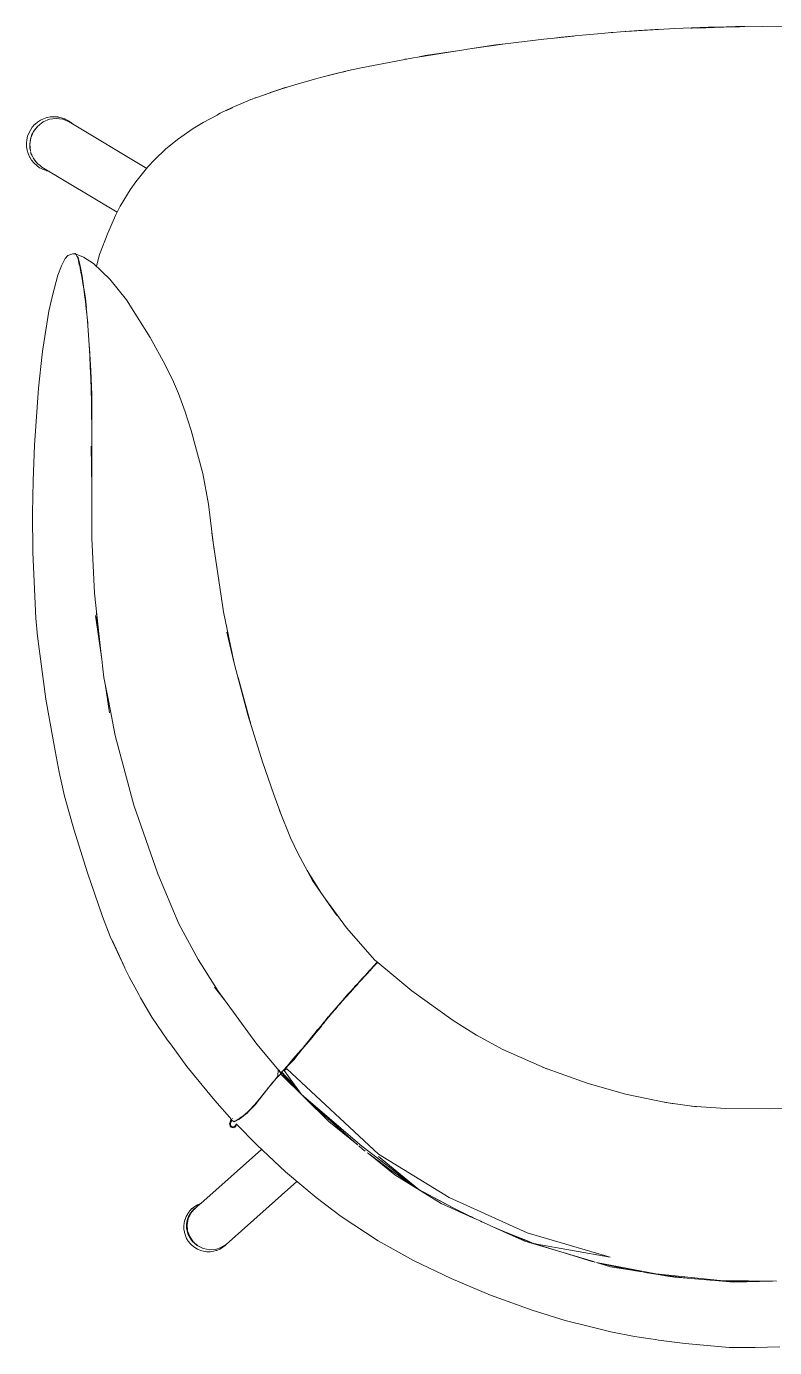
# Model space of a CAD drawing. Header units: millimetres. Extents: x 7998 to 72132, y -12523 to 5591.
# Drawn here: x 65206.6 to 65242.1, y -9745.4 to -9682.6 of the extents above; entities that cross this region are included whole.
import ezdxf

# ---------------------------------------------------------------- set-up
doc = ezdxf.new("R2010")
doc.units = ezdxf.units.MM
doc.layers.add('Xray_Furniture Temporary', color=23, linetype='Continuous', lineweight=15)

msp = doc.modelspace()

# ---------------------------------------------------------------- linework, layer by layer
at = {"layer": 'Xray_Furniture Temporary', "lineweight": 0}
for p, q in [((65233.01, -9683.004), (65233.922, -9682.918)), ((65234.249, -9682.893), (65233.922, -9682.918)), ((65234.383, -9682.88), (65234.249, -9682.893)), ((65234.463, -9682.876), (65234.383, -9682.88)), ((65234.836, -9682.847), (65234.463, -9682.876)), ((65234.836, -9682.847), (65237.411, -9682.68)), ((65234.836, -9682.847), (65235.68, -9682.781)), ((65235.68, -9682.781), (65236.74, -9682.724)), ((65238.989, -9682.63), (65237.411, -9682.68)), ((65238.228, -9682.672), (65238.176, -9682.672)), ((65238.989, -9682.63), (65238.228, -9682.672)), ((65238.486, -9682.669), (65239.673, -9682.622)), ((65239.111, -9682.624), (65239.002, -9682.63)), ((65239.111, -9682.624), (65239.64, -9682.623)), ((65239.4, -9682.617), (65239.192, -9682.624)), ((65239.4, -9682.617), (65241.567, -9682.589)), ((65240.286, -9682.597), (65239.4, -9682.617)), ((65239.673, -9682.622), (65239.741, -9682.623)), ((65240.736, -9682.599), (65240.286, -9682.597)), ((65241.567, -9682.589), (65242.529, -9682.609)), ((65227.56, -9683.675), (65229.357, -9683.422)), ((65227.56, -9683.675), (65228.91, -9683.471)), ((65229.357, -9683.422), (65228.91, -9683.471)), ((65231.183, -9683.196), (65229.357, -9683.422)), ((65231.687, -9683.143), (65231.183, -9683.196)), ((65232.599, -9683.046), (65231.687, -9683.143)), ((65232.033, -9683.099), (65231.687, -9683.143)), ((65232.048, -9683.093), (65232.033, -9683.099)), ((65232.048, -9683.093), (65232.673, -9683.04)), ((65233.01, -9683.004), (65232.673, -9683.04)), ((65222.44, -9684.565), (65225.003, -9684.074)), ((65224.597, -9684.152), (65224.633, -9684.145)), ((65224.646, -9684.143), (65224.633, -9684.145)), ((65225.003, -9684.074), (65225.213, -9684.042)), ((65225.213, -9684.042), (65227.096, -9683.745)), ((65225.213, -9684.042), (65225.561, -9683.976)), ((65225.561, -9683.976), (65227.096, -9683.745)), ((65227.398, -9683.695), (65227.096, -9683.745)), ((65227.529, -9683.679), (65227.398, -9683.695)), ((65227.529, -9683.679), (65227.56, -9683.675)), ((65220.593, -9685.014), (65221.917, -9684.686)), ((65221.015, -9684.91), (65221.454, -9684.786)), ((65221.454, -9684.786), (65221.767, -9684.723)), ((65222.44, -9684.565), (65221.917, -9684.686)), ((65218.219, -9685.733), (65219.046, -9685.452)), ((65219.046, -9685.452), (65218.859, -9685.505)), ((65219.522, -9685.312), (65219.046, -9685.452)), ((65220.362, -9685.071), (65219.522, -9685.312)), ((65220.362, -9685.071), (65220.593, -9685.014)), ((65220.955, -9684.925), (65220.958, -9684.924)), ((65220.958, -9684.924), (65221.015, -9684.91)), ((65217.026, -9686.179), (65217.277, -9686.068)), ((65217.335, -9686.047), (65217.277, -9686.068)), ((65217.483, -9685.984), (65217.335, -9686.047)), ((65217.507, -9685.976), (65217.483, -9685.984)), ((65218.859, -9685.505), (65217.507, -9685.976)), ((65217.507, -9685.976), (65218.195, -9685.742)), ((65218.219, -9685.733), (65218.195, -9685.742)), ((65215.82, -9686.715), (65215.699, -9686.786)), ((65216.398, -9686.448), (65215.82, -9686.715)), ((65216.122, -9686.581), (65216.107, -9686.589)), ((65216.122, -9686.581), (65216.402, -9686.459)), ((65217.026, -9686.179), (65216.398, -9686.448)), ((65207.01, -9687.254), (65206.9, -9687.375)), ((65207.16, -9687.324), (65206.964, -9687.574)), ((65207.017, -9687.246), (65207.01, -9687.254)), ((65207.017, -9687.246), (65207.144, -9687.138)), ((65207.144, -9687.138), (65207.283, -9687.046)), ((65207.229, -9687.272), (65207.16, -9687.324)), ((65207.229, -9687.272), (65207.273, -9687.234)), ((65207.273, -9687.234), (65207.26, -9687.248)), ((65207.273, -9687.234), (65207.315, -9687.206)), ((65207.273, -9687.234), (65207.289, -9687.226)), ((65207.275, -9687.237), (65207.273, -9687.234)), ((65207.283, -9687.046), (65207.432, -9686.974)), ((65207.42, -9687.126), (65207.315, -9687.206)), ((65207.719, -9687.001), (65207.42, -9687.126)), ((65207.432, -9686.974), (65207.589, -9686.921)), ((65207.61, -9686.917), (65207.589, -9686.921)), ((65207.61, -9686.917), (65207.75, -9686.89)), ((65208.038, -9686.957), (65207.719, -9687.001)), ((65207.774, -9686.886), (65207.75, -9686.89)), ((65207.939, -9686.876), (65207.774, -9686.886)), ((65208.105, -9686.889), (65207.939, -9686.876)), ((65208.354, -9686.997), (65208.038, -9686.957)), ((65208.128, -9686.892), (65208.105, -9686.889)), ((65208.128, -9686.892), (65208.29, -9686.927)), ((65208.447, -9686.983), (65208.29, -9686.927)), ((65208.647, -9687.119), (65208.354, -9686.997)), ((65208.447, -9686.983), (65208.466, -9686.991)), ((65208.466, -9686.991), (65208.613, -9687.067)), ((65208.613, -9687.067), (65208.749, -9687.163)), ((65208.647, -9687.119), (65212.332, -9689.333)), ((65208.749, -9687.163), (65208.76, -9687.173)), ((65208.805, -9687.214), (65208.76, -9687.173)), ((65214.533, -9687.439), (65215.017, -9687.154)), ((65215.671, -9686.8), (65215.017, -9687.154)), ((65215.671, -9686.8), (65215.676, -9686.797)), ((65215.687, -9686.793), (65215.676, -9686.797)), ((65215.687, -9686.793), (65215.699, -9686.786)), ((65206.639, -9687.969), (65206.623, -9688.131)), ((65206.675, -9687.809), (65206.639, -9687.969)), ((65206.675, -9687.809), (65206.732, -9687.655)), ((65206.732, -9687.655), (65206.807, -9687.51)), ((65206.827, -9687.88), (65206.776, -9688.191)), ((65206.827, -9687.88), (65206.792, -9688.033)), ((65206.807, -9687.51), (65206.9, -9687.375)), ((65206.955, -9687.587), (65206.827, -9687.88)), ((65206.827, -9687.88), (65206.882, -9687.728)), ((65206.882, -9687.728), (65206.868, -9687.787)), ((65206.882, -9687.728), (65206.955, -9687.587)), ((65206.882, -9687.728), (65206.916, -9687.678)), ((65206.892, -9687.732), (65206.882, -9687.728)), ((65206.958, -9687.581), (65206.955, -9687.587)), ((65206.964, -9687.574), (65207.046, -9687.456)), ((65207.046, -9687.456), (65207.023, -9687.499)), ((65207.131, -9687.362), (65207.046, -9687.456)), ((65207.046, -9687.456), (65207.081, -9687.425)), ((65207.046, -9687.456), (65207.053, -9687.461)), ((65213.792, -9687.963), (65213.231, -9688.426)), ((65213.792, -9687.963), (65214.533, -9687.439)), ((65206.621, -9688.144), (65206.623, -9688.131)), ((65206.627, -9688.31), (65206.621, -9688.144)), ((65206.654, -9688.474), (65206.627, -9688.31)), ((65206.701, -9688.633), (65206.654, -9688.474)), ((65206.776, -9688.191), (65206.792, -9688.033)), ((65206.776, -9688.201), (65206.776, -9688.191)), ((65206.776, -9688.201), (65206.777, -9688.205)), ((65206.782, -9688.349), (65206.777, -9688.205)), ((65206.777, -9688.205), (65206.807, -9688.505)), ((65206.782, -9688.349), (65206.786, -9688.296)), ((65206.791, -9688.348), (65206.782, -9688.349)), ((65206.807, -9688.505), (65206.782, -9688.349)), ((65206.782, -9688.349), (65206.797, -9688.402)), ((65206.792, -9688.033), (65206.812, -9687.977)), ((65206.792, -9688.033), (65206.793, -9688.095)), ((65206.792, -9688.033), (65206.803, -9688.035)), ((65206.807, -9688.505), (65206.809, -9688.52)), ((65206.821, -9688.552), (65206.852, -9688.655)), ((65206.821, -9688.552), (65206.913, -9688.792)), ((65213.231, -9688.426), (65212.724, -9688.911)), ((65206.768, -9688.784), (65206.701, -9688.633)), ((65206.779, -9688.804), (65206.768, -9688.784)), ((65206.779, -9688.804), (65206.866, -9688.945)), ((65206.852, -9688.655), (65206.845, -9688.614)), ((65206.852, -9688.655), (65206.86, -9688.652)), ((65206.913, -9688.792), (65206.852, -9688.655)), ((65206.852, -9688.655), (65206.876, -9688.695)), ((65206.972, -9689.073), (65206.866, -9688.945)), ((65206.923, -9688.818), (65207.111, -9689.073)), ((65206.998, -9688.931), (65206.956, -9688.863)), ((65206.988, -9689.089), (65206.972, -9689.073)), ((65206.998, -9688.931), (65206.985, -9688.902)), ((65207.11, -9689.203), (65206.988, -9689.089)), ((65207.001, -9688.928), (65206.998, -9688.931)), ((65207.071, -9689.019), (65206.998, -9688.931)), ((65206.998, -9688.931), (65207.024, -9688.955)), ((65207.245, -9689.299), (65207.11, -9689.203)), ((65207.111, -9689.073), (65207.177, -9689.125)), ((65207.177, -9689.125), (65207.211, -9689.156)), ((65207.211, -9689.156), (65207.198, -9689.142)), ((65207.211, -9689.156), (65207.213, -9689.153)), ((65207.275, -9689.202), (65207.211, -9689.156)), ((65207.211, -9689.156), (65207.231, -9689.167)), ((65207.275, -9689.202), (65207.359, -9689.268)), ((65212.724, -9688.911), (65212.391, -9689.259)), ((65207.263, -9689.309), (65207.245, -9689.299)), ((65207.411, -9689.385), (65207.263, -9689.309)), ((65207.359, -9689.268), (65210.928, -9691.412)), ((65207.567, -9689.441), (65207.411, -9689.385)), ((65207.582, -9689.445), (65207.567, -9689.441)), ((65207.582, -9689.445), (65207.694, -9689.469)), ((65211.824, -9689.967), (65212.391, -9689.259)), ((65211.075, -9691.134), (65211.544, -9690.358)), ((65211.544, -9690.358), (65211.824, -9689.967)), ((65210.483, -9692.412), (65210.845, -9691.569)), ((65211.075, -9691.134), (65210.845, -9691.569)), ((65210.483, -9692.412), (65210.09, -9693.432)), ((65208.28, -9693.956), (65208.461, -9693.616)), ((65208.589, -9693.467), (65208.461, -9693.616)), ((65208.82, -9693.394), (65208.589, -9693.467)), ((65208.82, -9693.394), (65208.905, -9693.399)), ((65208.909, -9693.387), (65208.905, -9693.399)), ((65208.931, -9693.384), (65208.909, -9693.387)), ((65208.909, -9693.387), (65208.921, -9693.4)), ((65208.931, -9693.384), (65208.926, -9693.394)), ((65208.931, -9693.384), (65208.971, -9693.403)), ((65208.971, -9693.403), (65209.075, -9693.624)), ((65208.971, -9693.403), (65209.07, -9693.447)), ((65209.015, -9693.496), (65209.081, -9693.563)), ((65209.331, -9693.544), (65209.07, -9693.447)), ((65209.081, -9693.563), (65209.132, -9693.757)), ((65209.331, -9693.544), (65209.799, -9693.858)), ((65209.941, -9693.973), (65210.09, -9693.432)), ((65208.28, -9693.956), (65208.113, -9694.413)), ((65209.075, -9693.624), (65209.132, -9693.892)), ((65209.103, -9693.721), (65209.095, -9693.716)), ((65209.101, -9693.746), (65209.13, -9693.762)), ((65209.13, -9693.762), (65209.132, -9693.757)), ((65209.182, -9694.04), (65209.13, -9693.762)), ((65209.153, -9693.974), (65209.132, -9693.892)), ((65209.171, -9694.075), (65209.153, -9693.974)), ((65209.222, -9694.347), (65209.171, -9694.075)), ((65209.179, -9694.09), (65209.171, -9694.075)), ((65209.208, -9694.229), (65209.179, -9694.09)), ((65209.182, -9694.04), (65209.274, -9694.447)), ((65209.241, -9694.394), (65209.208, -9694.229)), ((65209.799, -9693.858), (65210.577, -9694.603)), ((65209.94, -9693.977), (65209.909, -9693.963)), ((65209.941, -9693.973), (65209.909, -9693.963)), ((65208.113, -9694.413), (65207.866, -9695.378)), ((65209.222, -9694.347), (65209.232, -9694.395)), ((65209.232, -9694.395), (65209.267, -9694.587)), ((65209.276, -9694.586), (65209.241, -9694.394)), ((65209.267, -9694.587), (65209.305, -9694.808)), ((65209.274, -9694.447), (65209.336, -9694.925)), ((65209.314, -9694.806), (65209.276, -9694.586)), ((65209.305, -9694.808), (65209.344, -9695.058)), ((65209.336, -9694.925), (65209.314, -9694.806)), ((65210.577, -9694.603), (65211.37, -9695.584)), ((65207.69, -9696.12), (65207.866, -9695.378)), ((65209.353, -9695.056), (65209.336, -9694.925)), ((65209.344, -9695.058), (65209.383, -9695.339)), ((65209.36, -9695.108), (65209.353, -9695.056)), ((65209.432, -9695.651), (65209.36, -9695.108)), ((65209.433, -9695.52), (65209.36, -9695.108)), ((65209.383, -9695.339), (65209.423, -9695.653)), ((65207.404, -9697.919), (65207.69, -9696.12)), ((65209.423, -9695.653), (65209.462, -9696.001)), ((65209.432, -9695.651), (65209.524, -9696.541)), ((65209.433, -9695.52), (65209.466, -9695.98)), ((65209.466, -9695.98), (65209.462, -9696.001)), ((65209.462, -9696.001), (65209.499, -9696.382)), ((65209.472, -9696.107), (65209.477, -9696.084)), ((65211.88, -9696.384), (65211.37, -9695.584)), ((65209.482, -9696.138), (65209.477, -9696.161)), ((65209.499, -9696.382), (65209.534, -9696.8)), ((65209.522, -9696.552), (65209.516, -9696.578)), ((65209.524, -9696.541), (65209.522, -9696.544)), ((65209.543, -9696.799), (65209.522, -9696.552)), ((65209.522, -9696.552), (65209.535, -9696.647)), ((65209.535, -9696.647), (65209.543, -9696.799)), ((65211.88, -9696.384), (65212.497, -9697.36)), ((65209.534, -9696.8), (65209.567, -9697.251)), ((65209.576, -9697.25), (65209.543, -9696.799)), ((65209.567, -9697.251), (65209.598, -9697.731)), ((65209.607, -9697.73), (65209.576, -9697.25)), ((65213.214, -9698.664), (65212.497, -9697.36)), ((65207.404, -9697.919), (65207.372, -9698.158)), ((65209.598, -9697.731), (65209.626, -9698.235)), ((65209.62, -9697.887), (65209.607, -9697.73)), ((65209.62, -9697.887), (65209.681, -9698.959)), ((65209.62, -9697.887), (65209.635, -9698.234)), ((65207.191, -9699.771), (65207.372, -9698.158)), ((65209.626, -9698.235), (65209.651, -9698.76)), ((65209.639, -9698.319), (65209.635, -9698.234)), ((65209.639, -9698.319), (65209.681, -9699.301)), ((65209.651, -9698.76), (65209.673, -9699.302)), ((65209.678, -9699.229), (65209.671, -9699.269)), ((65209.681, -9698.959), (65209.73, -9700.08)), ((65213.601, -9699.471), (65213.214, -9698.664)), ((65207.191, -9699.771), (65206.999, -9702.489)), ((65209.673, -9699.311), (65209.672, -9699.317)), ((65209.672, -9699.317), (65209.691, -9699.857)), ((65209.673, -9699.302), (65209.673, -9699.311)), ((65209.681, -9699.301), (65209.691, -9699.857)), ((65209.691, -9699.857), (65209.705, -9700.421)), ((65213.843, -9700.028), (65213.601, -9699.471)), ((65209.705, -9700.421), (65209.715, -9700.991)), ((65209.73, -9700.08), (65209.722, -9701.154)), ((65214.159, -9700.906), (65213.843, -9700.028)), ((65209.715, -9700.991), (65209.722, -9701.565)), ((65209.715, -9700.991), (65209.722, -9701.154)), ((65214.451, -9701.789), (65214.159, -9700.906)), ((65209.722, -9701.154), (65209.722, -9701.565)), ((65209.722, -9701.565), (65209.725, -9702.144)), ((65209.725, -9702.144), (65209.727, -9702.726)), ((65214.994, -9703.831), (65214.451, -9701.789)), ((65206.999, -9702.489), (65206.934, -9704.175)), ((65209.728, -9704.488), (65209.702, -9702.535)), ((65209.727, -9702.726), (65209.729, -9702.752)), ((65209.729, -9702.752), (65209.728, -9703.311)), ((65209.728, -9703.311), (65209.728, -9704.488)), ((65206.934, -9704.175), (65206.916, -9705.692)), ((65214.994, -9703.831), (65215.266, -9705.284)), ((65209.728, -9704.488), (65209.726, -9704.658)), ((65209.726, -9704.658), (65209.729, -9704.803)), ((65209.729, -9704.865), (65209.727, -9705.018)), ((65209.729, -9704.865), (65209.729, -9704.803)), ((65209.727, -9705.018), (65209.729, -9705.218)), ((65209.729, -9706.903), (65209.729, -9705.218)), ((65215.484, -9707.109), (65215.266, -9705.284)), ((65206.921, -9707.589), (65206.916, -9705.692)), ((65215.429, -9706.655), (65215.535, -9707.452)), ((65209.849, -9709.508), (65209.729, -9706.903)), ((65215.976, -9710.395), (65215.484, -9707.109)), ((65206.921, -9707.589), (65207.061, -9710.708)), ((65209.849, -9709.508), (65210.068, -9711.572)), ((65209.952, -9710.471), (65209.982, -9710.823)), ((65209.952, -9710.471), (65210.186, -9712.575)), ((65215.976, -9710.395), (65216.488, -9712.846)), ((65207.145, -9711.561), (65207.061, -9710.708)), ((65209.902, -9710.568), (65210.197, -9712.655)), ((65209.982, -9710.823), (65210.06, -9711.573)), ((65207.145, -9711.561), (65207.549, -9714.557)), ((65210.06, -9711.573), (65210.153, -9712.346)), ((65210.068, -9711.572), (65210.186, -9712.575)), ((65216.488, -9712.846), (65216.134, -9711.369)), ((65210.197, -9712.655), (65210.231, -9712.964)), ((65210.231, -9712.964), (65210.296, -9713.514)), ((65216.488, -9712.846), (65217.139, -9715.3)), ((65210.544, -9714.77), (65210.296, -9713.514)), ((65216.669, -9713.528), (65217.275, -9715.736)), ((65210.377, -9713.927), (65210.559, -9715.206)), ((65207.549, -9714.557), (65207.883, -9716.485)), ((65210.544, -9714.77), (65210.563, -9714.875)), ((65210.563, -9714.875), (65210.595, -9715.029)), ((65210.841, -9716.269), (65210.595, -9715.029)), ((65217.835, -9717.534), (65217.139, -9715.3)), ((65207.883, -9716.485), (65207.979, -9717.007)), ((65210.841, -9716.269), (65211.721, -9719.59)), ((65207.979, -9717.007), (65208.182, -9718.025)), ((65208.431, -9719.151), (65208.182, -9718.025)), ((65217.835, -9717.534), (65218.365, -9719.081)), ((65208.878, -9720.725), (65208.431, -9719.151)), ((65218.73, -9720.071), (65218.365, -9719.081)), ((65211.721, -9719.59), (65212.862, -9722.847)), ((65218.633, -9719.832), (65219.161, -9721.136)), ((65208.878, -9720.725), (65209.515, -9722.798)), ((65219.161, -9721.136), (65219.502, -9721.872)), ((65220.21, -9723.161), (65219.502, -9721.872)), ((65210.231, -9724.879), (65209.515, -9722.798)), ((65213.852, -9725.219), (65212.862, -9722.847)), ((65219.951, -9722.69), (65220.581, -9723.699)), ((65221.363, -9724.834), (65220.21, -9723.161)), ((65220.792, -9724.006), (65221.821, -9725.412)), ((65210.231, -9724.879), (65210.595, -9725.821)), ((65214.771, -9726.92), (65213.852, -9725.219)), ((65221.821, -9725.412), (65223.17, -9726.944)), ((65211.291, -9727.309), (65210.595, -9725.821)), ((65211.291, -9727.309), (65210.702, -9726.034)), ((65211.299, -9727.323), (65211.291, -9727.309)), ((65211.299, -9727.323), (65211.492, -9727.741)), ((65215.722, -9728.419), (65214.771, -9726.92)), ((65222.88, -9727.476), (65222.731, -9727.639)), ((65222.896, -9727.482), (65222.795, -9727.597)), ((65222.959, -9727.386), (65222.88, -9727.476)), ((65222.882, -9727.504), (65222.896, -9727.482)), ((65222.896, -9727.482), (65222.904, -9727.473)), ((65222.904, -9727.473), (65222.922, -9727.454)), ((65222.922, -9727.454), (65222.928, -9727.452)), ((65222.928, -9727.452), (65222.94, -9727.442)), ((65222.94, -9727.442), (65223.019, -9727.346)), ((65223.005, -9727.341), (65222.959, -9727.386)), ((65222.967, -9727.392), (65223.104, -9727.233)), ((65223.104, -9727.233), (65223.005, -9727.341)), ((65223.019, -9727.346), (65223.034, -9727.33)), ((65223.034, -9727.33), (65223.04, -9727.328)), ((65223.119, -9727.238), (65223.04, -9727.323)), ((65223.04, -9727.323), (65223.04, -9727.328)), ((65223.104, -9727.233), (65223.16, -9727.175)), ((65223.131, -9727.198), (65223.104, -9727.233)), ((65223.119, -9727.238), (65223.125, -9727.228)), ((65223.125, -9727.228), (65223.13, -9727.226)), ((65223.143, -9727.212), (65223.13, -9727.226)), ((65223.16, -9727.175), (65223.131, -9727.198)), ((65223.193, -9727.156), (65223.143, -9727.212)), ((65223.253, -9727.059), (65223.16, -9727.175)), ((65223.17, -9726.944), (65223.277, -9727.029)), ((65223.179, -9727.152), (65223.175, -9727.156)), ((65223.205, -9727.119), (65223.179, -9727.152)), ((65223.193, -9727.156), (65223.194, -9727.15)), ((65223.194, -9727.15), (65223.199, -9727.148)), ((65223.199, -9727.148), (65223.238, -9727.098)), ((65223.213, -9727.138), (65223.199, -9727.148)), ((65223.23, -9727.099), (65223.205, -9727.119)), ((65223.213, -9727.138), (65223.307, -9727.059)), ((65223.242, -9727.102), (65223.213, -9727.138)), ((65223.257, -9727.064), (65223.23, -9727.099)), ((65223.257, -9727.072), (65223.23, -9727.099)), ((65223.238, -9727.098), (65223.244, -9727.096)), ((65223.244, -9727.096), (65223.242, -9727.102)), ((65223.244, -9727.096), (65223.266, -9727.071)), ((65223.244, -9727.096), (65223.257, -9727.072)), ((65223.257, -9727.064), (65223.277, -9727.029)), ((65223.257, -9727.072), (65223.257, -9727.064)), ((65223.307, -9727.059), (65223.266, -9727.071)), ((65223.307, -9727.059), (65224.921, -9728.409)), ((65211.492, -9727.741), (65211.953, -9728.586)), ((65222.394, -9728.034), (65222.201, -9728.248)), ((65222.343, -9728.099), (65222.201, -9728.248)), ((65222.255, -9728.16), (65222.278, -9728.137)), ((65222.278, -9728.137), (65222.289, -9728.126)), ((65222.289, -9728.126), (65222.292, -9728.123)), ((65222.292, -9728.123), (65222.47, -9727.942)), ((65222.394, -9728.034), (65222.343, -9728.099)), ((65222.378, -9728.028), (65222.382, -9728.021)), ((65222.382, -9728.021), (65222.41, -9727.992)), ((65222.491, -9727.926), (65222.394, -9728.034)), ((65222.41, -9727.992), (65222.417, -9727.981)), ((65222.417, -9727.981), (65222.46, -9727.941)), ((65222.46, -9727.941), (65222.634, -9727.761)), ((65222.561, -9727.825), (65222.46, -9727.941)), ((65222.47, -9727.942), (65222.491, -9727.926)), ((65222.513, -9727.905), (65222.491, -9727.926)), ((65222.577, -9727.831), (65222.513, -9727.905)), ((65222.731, -9727.639), (65222.561, -9727.825)), ((65222.624, -9727.78), (65222.577, -9727.831)), ((65222.624, -9727.78), (65222.642, -9727.761)), ((65222.634, -9727.761), (65222.747, -9727.646)), ((65222.747, -9727.646), (65222.642, -9727.761)), ((65222.747, -9727.646), (65222.788, -9727.598)), ((65222.788, -9727.598), (65222.795, -9727.597)), ((65212.041, -9728.739), (65211.953, -9728.586)), ((65212.584, -9729.664), (65212.041, -9728.739)), ((65216.114, -9728.959), (65215.552, -9728.231)), ((65215.722, -9728.419), (65217.555, -9730.943)), ((65221.807, -9728.687), (65221.617, -9728.902)), ((65221.791, -9728.681), (65221.648, -9728.843)), ((65221.987, -9728.461), (65221.791, -9728.681)), ((65221.791, -9728.681), (65221.9, -9728.55)), ((65222.003, -9728.467), (65221.807, -9728.687)), ((65221.9, -9728.55), (65221.987, -9728.461)), ((65222.185, -9728.241), (65221.987, -9728.461)), ((65222.201, -9728.248), (65222.003, -9728.467)), ((65222.255, -9728.16), (65222.185, -9728.241)), ((65226.889, -9729.817), (65224.921, -9728.409)), ((65221.02, -9729.571), (65221.648, -9728.843)), ((65221.276, -9729.293), (65221.128, -9729.468)), ((65221.276, -9729.293), (65221.322, -9729.246)), ((65221.409, -9729.14), (65221.322, -9729.246)), ((65221.409, -9729.14), (65221.327, -9729.215)), ((65221.41, -9729.119), (65221.457, -9729.075)), ((65221.438, -9729.106), (65221.434, -9729.117)), ((65221.495, -9729.042), (65221.438, -9729.106)), ((65221.495, -9729.042), (65221.457, -9729.075)), ((65221.617, -9728.902), (65221.499, -9729.038)), ((65212.584, -9729.664), (65213.327, -9730.747)), ((65220.764, -9729.88), (65220.595, -9730.087)), ((65220.64, -9730.051), (65220.68, -9730.009)), ((65220.658, -9730.01), (65220.786, -9729.871)), ((65220.68, -9730.009), (65220.683, -9730.004)), ((65220.683, -9730.004), (65220.769, -9729.913)), ((65220.734, -9729.942), (65220.84, -9729.813)), ((65220.775, -9729.905), (65220.769, -9729.913)), ((65220.844, -9729.783), (65220.79, -9729.849)), ((65220.795, -9729.868), (65220.805, -9729.864)), ((65220.84, -9729.813), (65220.85, -9729.802)), ((65220.957, -9729.644), (65220.844, -9729.783)), ((65220.86, -9729.789), (65220.85, -9729.802)), ((65220.99, -9729.632), (65220.86, -9729.789)), ((65220.974, -9729.626), (65220.957, -9729.644)), ((65221.02, -9729.571), (65220.974, -9729.626)), ((65221.128, -9729.468), (65220.99, -9729.632)), ((65226.889, -9729.817), (65228, -9730.518)), ((65220.078, -9730.745), (65220.214, -9730.584)), ((65220.109, -9730.676), (65220.372, -9730.341)), ((65220.203, -9730.567), (65220.109, -9730.676)), ((65220.34, -9730.4), (65220.203, -9730.567)), ((65220.219, -9730.573), (65220.214, -9730.584)), ((65220.654, -9730.071), (65220.219, -9730.573)), ((65220.356, -9730.406), (65220.219, -9730.573)), ((65220.34, -9730.4), (65220.595, -9730.087)), ((65220.654, -9730.071), (65220.356, -9730.406)), ((65220.356, -9730.406), (65220.611, -9730.094)), ((65220.372, -9730.341), (65220.38, -9730.332)), ((65220.38, -9730.332), (65220.44, -9730.25)), ((65220.64, -9730.051), (65220.611, -9730.094)), ((65228, -9730.518), (65229.239, -9731.193)), ((65213.327, -9730.747), (65213.458, -9730.922)), ((65214.236, -9731.997), (65213.458, -9730.922)), ((65218.702, -9732.297), (65217.555, -9730.943)), ((65219.27, -9731.653), (65219.657, -9731.23)), ((65219.519, -9731.392), (65219.657, -9731.23)), ((65219.654, -9731.256), (65219.522, -9731.414)), ((65219.793, -9731.09), (65219.654, -9731.256)), ((65219.731, -9731.139), (65219.657, -9731.23)), ((65219.777, -9731.084), (65219.731, -9731.139)), ((65219.919, -9730.912), (65219.777, -9731.084)), ((65219.935, -9730.919), (65219.793, -9731.09)), ((65220.062, -9730.739), (65219.919, -9730.912)), ((65220.078, -9730.745), (65219.935, -9730.919)), ((65220.109, -9730.676), (65220.062, -9730.739)), ((65229.239, -9731.193), (65231.368, -9732.122)), ((65219.27, -9731.653), (65219.021, -9731.97)), ((65219.092, -9731.89), (65219.021, -9731.97)), ((65219.316, -9731.677), (65219.037, -9731.976)), ((65219.191, -9731.801), (65219.037, -9731.976)), ((65219.27, -9731.653), (65219.092, -9731.89)), ((65219.175, -9731.795), (65219.092, -9731.89)), ((65219.271, -9731.684), (65219.175, -9731.795)), ((65219.288, -9731.69), (65219.191, -9731.801)), ((65219.506, -9731.408), (65219.271, -9731.684)), ((65219.399, -9731.56), (65219.288, -9731.69)), ((65219.316, -9731.677), (65219.522, -9731.414)), ((65219.522, -9731.414), (65219.399, -9731.56)), ((65219.519, -9731.392), (65219.506, -9731.408)), ((65214.236, -9731.997), (65215.185, -9733.154)), ((65218.688, -9732.358), (65218.472, -9732.587)), ((65218.554, -9732.464), (65218.482, -9732.562)), ((65218.581, -9732.155), (65218.554, -9732.464)), ((65218.601, -9732.178), (65218.711, -9732.324)), ((65218.697, -9732.334), (65218.601, -9732.178)), ((65218.725, -9732.328), (65218.688, -9732.358)), ((65218.695, -9732.367), (65218.688, -9732.358)), ((65218.725, -9732.328), (65218.695, -9732.367)), ((65220.975, -9734.61), (65218.695, -9732.367)), ((65218.711, -9732.324), (65218.697, -9732.334)), ((65218.702, -9732.297), (65218.726, -9732.272)), ((65218.702, -9732.297), (65218.759, -9732.276)), ((65218.78, -9732.334), (65218.725, -9732.328)), ((65218.726, -9732.272), (65218.747, -9732.256)), ((65218.759, -9732.276), (65218.726, -9732.272)), ((65218.822, -9732.168), (65218.747, -9732.256)), ((65218.747, -9732.256), (65218.759, -9732.276)), ((65218.768, -9732.279), (65218.772, -9732.28)), ((65218.772, -9732.28), (65218.772, -9732.283)), ((65218.772, -9732.28), (65218.947, -9732.48)), ((65218.772, -9732.283), (65218.78, -9732.334)), ((65218.78, -9732.334), (65218.776, -9732.338)), ((65218.776, -9732.338), (65218.785, -9732.345)), ((65218.785, -9732.345), (65218.78, -9732.334)), ((65218.795, -9732.368), (65218.789, -9732.348)), ((65218.789, -9732.348), (65219.186, -9732.782)), ((65218.851, -9732.445), (65218.795, -9732.368)), ((65219.021, -9731.97), (65218.822, -9732.168)), ((65218.955, -9732.554), (65218.851, -9732.445)), ((65218.925, -9732.098), (65218.854, -9732.188)), ((65218.854, -9732.188), (65218.981, -9732.11)), ((65218.854, -9732.188), (65219.686, -9733.324)), ((65218.977, -9732.042), (65218.925, -9732.098)), ((65218.947, -9732.48), (65218.986, -9732.52)), ((65219.037, -9731.976), (65218.977, -9732.042)), ((65223.338, -9736.169), (65218.981, -9732.11)), ((65218.986, -9732.52), (65219.096, -9732.635)), ((65218.986, -9732.52), (65219.368, -9732.961)), ((65231.129, -9732.036), (65233.242, -9732.79)), ((65215.569, -9733.611), (65215.185, -9733.154)), ((65218.107, -9733.025), (65217.583, -9733.694)), ((65217.865, -9733.32), (65218.033, -9733.107)), ((65218.099, -9733.016), (65218.033, -9733.107)), ((65218.113, -9733.007), (65218.099, -9733.016)), ((65218.107, -9733.025), (65218.099, -9733.016)), ((65218.165, -9732.955), (65218.107, -9733.025)), ((65218.184, -9732.917), (65218.113, -9733.007)), ((65218.177, -9732.91), (65218.184, -9732.917)), ((65218.188, -9732.913), (65218.184, -9732.917)), ((65218.257, -9732.827), (65218.188, -9732.913)), ((65218.472, -9732.587), (65218.19, -9732.924)), ((65218.321, -9732.75), (65218.257, -9732.827)), ((65218.38, -9732.68), (65218.321, -9732.75)), ((65218.433, -9732.618), (65218.38, -9732.68)), ((65218.482, -9732.562), (65218.433, -9732.618)), ((65219.067, -9732.666), (65218.955, -9732.554)), ((65219.186, -9732.782), (65219.067, -9732.666)), ((65219.096, -9732.635), (65219.319, -9732.874)), ((65219.186, -9732.782), (65219.686, -9733.324)), ((65219.319, -9732.874), (65219.478, -9733.04)), ((65219.552, -9733.141), (65219.412, -9733.004)), ((65219.412, -9733.004), (65219.686, -9733.324)), ((65233.242, -9732.79), (65235.072, -9733.321)), ((65215.569, -9733.611), (65216.381, -9734.531)), ((65217.527, -9733.735), (65217.449, -9733.825)), ((65217.543, -9733.742), (65217.464, -9733.832)), ((65217.543, -9733.742), (65217.495, -9733.806)), ((65217.609, -9733.638), (65217.527, -9733.735)), ((65217.583, -9733.694), (65217.543, -9733.742)), ((65217.694, -9733.534), (65217.609, -9733.638)), ((65217.78, -9733.428), (65217.694, -9733.534)), ((65217.865, -9733.32), (65217.78, -9733.428)), ((65219.686, -9733.324), (65222.544, -9735.792)), ((65220.2, -9733.794), (65219.686, -9733.324)), ((65220.2, -9733.794), (65220.204, -9733.79)), ((65235.072, -9733.321), (65236.988, -9733.718)), ((65237.38, -9733.771), (65236.818, -9733.683)), ((65238.459, -9733.917), (65236.988, -9733.718)), ((65216.907, -9734.366), (65216.772, -9734.468)), ((65216.862, -9734.393), (65216.804, -9734.435)), ((65216.817, -9734.413), (65216.809, -9734.419)), ((65216.846, -9734.387), (65216.817, -9734.413)), ((65216.846, -9734.387), (65216.852, -9734.383)), ((65216.852, -9734.383), (65216.858, -9734.377)), ((65216.862, -9734.369), (65216.858, -9734.377)), ((65216.907, -9734.341), (65216.862, -9734.369)), ((65216.868, -9734.389), (65216.862, -9734.393)), ((65216.907, -9734.366), (65216.868, -9734.389)), ((65216.925, -9734.331), (65216.907, -9734.341)), ((65216.912, -9734.358), (65216.925, -9734.331)), ((65216.923, -9734.348), (65216.912, -9734.358)), ((65216.985, -9734.298), (65216.923, -9734.348)), ((65216.925, -9734.331), (65216.928, -9734.319)), ((65216.97, -9734.292), (65216.928, -9734.319)), ((65217.033, -9734.239), (65216.97, -9734.292)), ((65216.985, -9734.298), (65217.083, -9734.234)), ((65217.049, -9734.246), (65216.985, -9734.298)), ((65217.097, -9734.183), (65217.033, -9734.239)), ((65217.113, -9734.189), (65217.049, -9734.246)), ((65217.083, -9734.234), (65217.179, -9734.128)), ((65217.163, -9734.122), (65217.097, -9734.183)), ((65217.179, -9734.128), (65217.113, -9734.189)), ((65217.231, -9734.056), (65217.163, -9734.122)), ((65217.247, -9734.063), (65217.179, -9734.128)), ((65217.301, -9733.985), (65217.231, -9734.056)), ((65217.275, -9734.035), (65217.247, -9734.063)), ((65217.275, -9734.035), (65217.361, -9733.945)), ((65217.374, -9733.909), (65217.301, -9733.985)), ((65217.389, -9733.915), (65217.361, -9733.945)), ((65217.449, -9733.825), (65217.374, -9733.909)), ((65217.464, -9733.832), (65217.389, -9733.915)), ((65217.495, -9733.806), (65217.464, -9733.832)), ((65220.44, -9734.008), (65220.2, -9733.794)), ((65220.791, -9734.338), (65220.44, -9734.008)), ((65220.796, -9734.331), (65220.44, -9734.008)), ((65221.212, -9734.721), (65220.791, -9734.338)), ((65220.796, -9734.331), (65221.217, -9734.714)), ((65238.21, -9733.883), (65239.813, -9733.997)), ((65239.813, -9733.997), (65241.921, -9734.012)), ((65242.981, -9734.001), (65241.921, -9734.012)), ((65216.27, -9734.708), (65216.29, -9734.639)), ((65216.273, -9734.775), (65216.27, -9734.708)), ((65216.296, -9734.835), (65216.273, -9734.775)), ((65216.29, -9734.639), (65216.318, -9734.574)), ((65216.29, -9734.639), (65216.336, -9734.574)), ((65216.336, -9734.88), (65216.296, -9734.835)), ((65216.326, -9734.656), (65216.31, -9734.713)), ((65216.31, -9734.713), (65216.312, -9734.768)), ((65216.312, -9734.768), (65216.33, -9734.814)), ((65216.318, -9734.574), (65216.346, -9734.512)), ((65216.353, -9734.593), (65216.326, -9734.656)), ((65216.367, -9734.6), (65216.326, -9734.656)), ((65216.33, -9734.814), (65216.359, -9734.848)), ((65216.336, -9734.574), (65216.381, -9734.531)), ((65216.392, -9734.905), (65216.336, -9734.88)), ((65216.346, -9734.512), (65216.353, -9734.499)), ((65216.355, -9734.59), (65216.353, -9734.593)), ((65216.359, -9734.848), (65216.4, -9734.866)), ((65216.409, -9734.559), (65216.367, -9734.6)), ((65216.454, -9734.908), (65216.392, -9734.905)), ((65216.4, -9734.866), (65216.447, -9734.869)), ((65216.485, -9734.628), (65216.409, -9734.559)), ((65216.416, -9734.466), (65216.414, -9734.47)), ((65216.447, -9734.869), (65216.495, -9734.853)), ((65216.515, -9734.887), (65216.454, -9734.908)), ((65216.485, -9734.628), (65216.494, -9734.622)), ((65216.523, -9734.604), (65216.489, -9734.635)), ((65216.494, -9734.622), (65216.489, -9734.635)), ((65216.495, -9734.853), (65216.536, -9734.817)), ((65216.568, -9734.842), (65216.515, -9734.887)), ((65216.527, -9734.603), (65216.523, -9734.604)), ((65216.548, -9734.594), (65216.527, -9734.603)), ((65216.536, -9734.817), (65216.566, -9734.755)), ((65216.548, -9734.594), (65216.621, -9734.541)), ((65216.575, -9734.58), (65216.548, -9734.594)), ((65216.566, -9734.755), (65216.576, -9734.723)), ((65216.566, -9734.755), (65216.579, -9734.727)), ((65216.604, -9734.77), (65216.568, -9734.842)), ((65216.61, -9734.561), (65216.575, -9734.58)), ((65217.559, -9735.725), (65216.579, -9734.727)), ((65216.609, -9734.757), (65216.604, -9734.77)), ((65216.617, -9734.556), (65216.61, -9734.561)), ((65216.617, -9734.556), (65216.621, -9734.541)), ((65216.621, -9734.541), (65216.671, -9734.51)), ((65216.666, -9734.526), (65216.651, -9734.536)), ((65216.671, -9734.51), (65216.666, -9734.526)), ((65216.707, -9734.517), (65216.674, -9734.542)), ((65216.748, -9734.473), (65216.697, -9734.507)), ((65216.732, -9734.466), (65216.698, -9734.493)), ((65216.707, -9734.517), (65216.718, -9734.506)), ((65216.772, -9734.468), (65216.718, -9734.506)), ((65216.784, -9734.431), (65216.732, -9734.466)), ((65216.757, -9734.468), (65216.748, -9734.473)), ((65216.757, -9734.468), (65216.764, -9734.456)), ((65216.782, -9734.444), (65216.764, -9734.456)), ((65216.764, -9734.456), (65216.782, -9734.448)), ((65216.764, -9734.468), (65216.772, -9734.468)), ((65216.804, -9734.435), (65216.782, -9734.448)), ((65216.805, -9734.422), (65216.783, -9734.44)), ((65216.785, -9734.427), (65216.784, -9734.431)), ((65216.788, -9734.429), (65216.784, -9734.431)), ((65216.805, -9734.422), (65216.788, -9734.429)), ((65216.805, -9734.422), (65216.792, -9734.421)), ((65222.305, -9735.685), (65220.975, -9734.61)), ((65221.641, -9735.1), (65221.212, -9734.721)), ((65221.879, -9735.305), (65221.217, -9734.714)), ((65221.886, -9735.311), (65221.641, -9735.1)), ((65221.886, -9735.311), (65221.889, -9735.309)), ((65222.305, -9735.685), (65221.886, -9735.311)), ((65214.901, -9738.508), (65217.788, -9735.94)), ((65218.921, -9737.003), (65217.559, -9735.725)), ((65222.342, -9735.717), (65222.305, -9735.685)), ((65222.353, -9735.727), (65222.342, -9735.717)), ((65222.574, -9735.925), (65222.398, -9735.768)), ((65222.544, -9735.792), (65225.255, -9737.842)), ((65222.709, -9736.025), (65222.574, -9735.925)), ((65222.863, -9736.137), (65222.808, -9736.095)), ((65224.117, -9737.156), (65222.863, -9736.137)), ((65223.022, -9736.254), (65222.954, -9736.204)), ((65224.117, -9737.156), (65223.024, -9736.256)), ((65223.144, -9736.343), (65223.024, -9736.256)), ((65225.255, -9737.842), (65223.333, -9736.283)), ((65226.696, -9738.232), (65223.338, -9736.169)), ((65223.435, -9736.568), (65223.151, -9736.349)), ((65223.428, -9736.551), (65223.151, -9736.349)), ((65223.428, -9736.551), (65223.44, -9736.56)), ((65223.924, -9736.926), (65223.435, -9736.568)), ((65223.44, -9736.56), (65223.929, -9736.919)), ((65224.441, -9737.284), (65223.924, -9736.926)), ((65223.929, -9736.919), (65225.255, -9737.842)), ((65216.109, -9740.451), (65219.468, -9737.463)), ((65220.378, -9738.226), (65218.921, -9737.003)), ((65224.117, -9737.156), (65224.995, -9737.661)), ((65226.308, -9738.503), (65224.117, -9737.156)), ((65224.611, -9737.394), (65224.441, -9737.284)), ((65225.255, -9737.842), (65226.914, -9738.73)), ((65214.483, -9738.753), (65214.379, -9738.861)), ((65214.572, -9738.785), (65214.476, -9738.885)), ((65214.497, -9738.741), (65214.483, -9738.753)), ((65214.614, -9738.649), (65214.497, -9738.741)), ((65214.578, -9738.791), (65214.546, -9738.828)), ((65214.682, -9738.699), (65214.572, -9738.785)), ((65214.572, -9738.785), (65214.578, -9738.791)), ((65214.593, -9738.779), (65214.578, -9738.791)), ((65214.584, -9738.798), (65214.613, -9738.764)), ((65214.593, -9738.779), (65214.613, -9738.764)), ((65214.613, -9738.764), (65214.682, -9738.699)), ((65214.743, -9738.574), (65214.614, -9738.649)), ((65214.682, -9738.699), (65214.65, -9738.731)), ((65214.694, -9738.692), (65214.682, -9738.699)), ((65214.682, -9738.699), (65214.69, -9738.696)), ((65214.684, -9738.701), (65214.682, -9738.699)), ((65214.694, -9738.692), (65214.894, -9738.51)), ((65214.756, -9738.568), (65214.743, -9738.574)), ((65214.756, -9738.568), (65214.894, -9738.51)), ((65214.894, -9738.51), (65214.901, -9738.508)), ((65220.378, -9738.226), (65221.559, -9739.133)), ((65226.015, -9738.249), (65226.221, -9738.368)), ((65226.91, -9738.737), (65226.221, -9738.368)), ((65227.648, -9739.108), (65226.308, -9738.503)), ((65230.399, -9739.901), (65226.696, -9738.232)), ((65227.648, -9739.108), (65226.91, -9738.737)), ((65226.914, -9738.73), (65227.652, -9739.1)), ((65214.112, -9739.433), (65214.096, -9739.581)), ((65214.146, -9739.288), (65214.112, -9739.433)), ((65214.152, -9739.269), (65214.146, -9739.288)), ((65214.152, -9739.269), (65214.206, -9739.129)), ((65214.278, -9738.998), (65214.206, -9739.129)), ((65214.227, -9739.528), (65214.242, -9739.388)), ((65214.258, -9739.391), (65214.235, -9739.529)), ((65214.275, -9739.251), (65214.242, -9739.388)), ((65214.242, -9739.388), (65214.273, -9739.302)), ((65214.242, -9739.388), (65214.258, -9739.391)), ((65214.242, -9739.388), (65214.243, -9739.481)), ((65214.244, -9739.53), (65214.258, -9739.391)), ((65214.25, -9739.517), (65214.297, -9739.242)), ((65214.282, -9739.253), (65214.258, -9739.391)), ((65214.258, -9739.391), (65214.282, -9739.293)), ((65214.325, -9739.12), (65214.275, -9739.251)), ((65214.275, -9739.251), (65214.282, -9739.253)), ((65214.29, -9738.981), (65214.278, -9738.998)), ((65214.341, -9739.128), (65214.282, -9739.253)), ((65214.379, -9738.861), (65214.29, -9738.981)), ((65214.297, -9739.242), (65214.302, -9739.235)), ((65214.302, -9739.235), (65214.407, -9739.007)), ((65214.302, -9739.235), (65214.341, -9739.128)), ((65214.325, -9739.12), (65214.303, -9739.208)), ((65214.393, -9738.997), (65214.325, -9739.12)), ((65214.325, -9739.12), (65214.379, -9739.046)), ((65214.341, -9739.128), (65214.325, -9739.12)), ((65214.399, -9739.002), (65214.341, -9739.128)), ((65214.341, -9739.128), (65214.407, -9739.007)), ((65214.393, -9738.997), (65214.476, -9738.885)), ((65214.399, -9739.002), (65214.393, -9738.997)), ((65214.415, -9738.99), (65214.399, -9739.002)), ((65214.407, -9739.007), (65214.415, -9738.99)), ((65214.415, -9738.99), (65214.42, -9738.989)), ((65214.42, -9738.989), (65214.425, -9738.978)), ((65214.431, -9738.965), (65214.425, -9738.978)), ((65214.476, -9738.885), (65214.431, -9738.965)), ((65214.442, -9738.959), (65214.431, -9738.965)), ((65214.489, -9738.896), (65214.442, -9738.959)), ((65214.476, -9738.885), (65214.546, -9738.828)), ((65214.476, -9738.885), (65214.489, -9738.896)), ((65214.532, -9738.851), (65214.489, -9738.896)), ((65214.546, -9738.828), (65214.532, -9738.851)), ((65221.559, -9739.133), (65223.319, -9740.281)), ((65227.68, -9739.123), (65227.648, -9739.108)), ((65227.754, -9739.149), (65227.652, -9739.1)), ((65228.192, -9739.354), (65227.68, -9739.123)), ((65227.833, -9739.185), (65227.754, -9739.149)), ((65227.833, -9739.185), (65228.192, -9739.354)), ((65228.192, -9739.354), (65228.211, -9739.363)), ((65228.211, -9739.363), (65228.223, -9739.368)), ((65228.223, -9739.368), (65228.24, -9739.376)), ((65228.641, -9739.557), (65228.24, -9739.376)), ((65214.096, -9739.581), (65214.1, -9739.73)), ((65214.1, -9739.73), (65214.123, -9739.878)), ((65214.123, -9739.878), (65214.126, -9739.89)), ((65214.167, -9740.031), (65214.126, -9739.89)), ((65214.226, -9740.166), (65214.167, -9740.031)), ((65214.227, -9739.528), (65214.23, -9739.67)), ((65214.235, -9739.529), (65214.227, -9739.528)), ((65214.23, -9739.67), (65214.239, -9739.578)), ((65214.247, -9739.669), (65214.23, -9739.67)), ((65214.23, -9739.67), (65214.252, -9739.811)), ((65214.23, -9739.67), (65214.255, -9739.76)), ((65214.235, -9739.529), (65214.247, -9739.669)), ((65214.247, -9739.669), (65214.244, -9739.53)), ((65214.269, -9739.808), (65214.247, -9739.669)), ((65214.247, -9739.669), (65214.26, -9739.81)), ((65214.275, -9739.798), (65214.25, -9739.517)), ((65214.252, -9739.811), (65214.26, -9739.81)), ((65214.252, -9739.811), (65214.292, -9739.948)), ((65214.26, -9739.81), (65214.356, -9740.076)), ((65214.308, -9739.943), (65214.269, -9739.808)), ((65214.275, -9739.806), (65214.275, -9739.798)), ((65214.373, -9740.08), (65214.275, -9739.806)), ((65214.292, -9739.948), (65214.277, -9739.857)), ((65214.292, -9739.948), (65214.308, -9739.943)), ((65214.349, -9740.08), (65214.292, -9739.948)), ((65214.292, -9739.948), (65214.339, -9740.03)), ((65214.364, -9740.072), (65214.308, -9739.943)), ((65228.663, -9739.567), (65229.259, -9739.826)), ((65229.229, -9739.823), (65228.663, -9739.567)), ((65229.257, -9739.835), (65229.229, -9739.823)), ((65230.12, -9740.182), (65229.257, -9739.835)), ((65230.29, -9740.302), (65229.257, -9739.835)), ((65229.259, -9739.826), (65230.123, -9740.173)), ((65234.34, -9741.065), (65230.399, -9739.901)), ((65214.226, -9740.166), (65214.302, -9740.292)), ((65214.302, -9740.292), (65214.392, -9740.409)), ((65214.356, -9740.076), (65214.349, -9740.08)), ((65214.349, -9740.08), (65214.423, -9740.203)), ((65214.356, -9740.076), (65214.436, -9740.193)), ((65214.373, -9740.08), (65214.364, -9740.072)), ((65214.523, -9740.305), (65214.373, -9740.08)), ((65214.436, -9740.193), (65214.373, -9740.08)), ((65214.423, -9740.203), (65214.384, -9740.117)), ((65214.392, -9740.409), (65214.497, -9740.512)), ((65214.436, -9740.193), (65214.423, -9740.203)), ((65214.423, -9740.203), (65214.511, -9740.316)), ((65214.423, -9740.203), (65214.488, -9740.269)), ((65214.523, -9740.305), (65214.436, -9740.193)), ((65214.436, -9740.193), (65214.517, -9740.311)), ((65214.614, -9740.601), (65214.497, -9740.512)), ((65214.511, -9740.316), (65214.517, -9740.311)), ((65214.511, -9740.316), (65214.613, -9740.417)), ((65214.517, -9740.311), (65214.555, -9740.344)), ((65214.532, -9740.313), (65214.523, -9740.305)), ((65214.539, -9740.323), (65214.532, -9740.313)), ((65214.555, -9740.344), (65214.539, -9740.323)), ((65214.555, -9740.344), (65214.624, -9740.404)), ((65214.613, -9740.417), (65214.555, -9740.344)), ((65214.624, -9740.404), (65214.568, -9740.348)), ((65214.613, -9740.417), (65214.624, -9740.404)), ((65214.727, -9740.503), (65214.613, -9740.417)), ((65214.613, -9740.417), (65214.694, -9740.464)), ((65214.622, -9740.606), (65214.614, -9740.601)), ((65214.622, -9740.606), (65214.752, -9740.682)), ((65214.679, -9740.446), (65214.624, -9740.404)), ((65214.679, -9740.446), (65214.694, -9740.464)), ((65214.694, -9740.464), (65214.731, -9740.497)), ((65214.731, -9740.497), (65214.727, -9740.503)), ((65214.727, -9740.503), (65214.85, -9740.575)), ((65214.731, -9740.497), (65214.745, -9740.504)), ((65214.76, -9740.517), (65214.745, -9740.504)), ((65214.752, -9740.682), (65214.89, -9740.74)), ((65214.982, -9740.63), (65214.76, -9740.517)), ((65214.85, -9740.575), (65214.799, -9740.536)), ((65214.855, -9740.565), (65214.85, -9740.575)), ((65214.85, -9740.575), (65214.982, -9740.63)), ((65214.85, -9740.575), (65214.909, -9740.592)), ((65214.982, -9740.63), (65214.989, -9740.632)), ((65215.023, -9740.649), (65214.989, -9740.632)), ((65215.308, -9740.71), (65215.023, -9740.649)), ((65215.871, -9740.607), (65215.598, -9740.696)), ((65215.664, -9740.735), (65215.802, -9740.677)), ((65215.931, -9740.602), (65215.802, -9740.677)), ((65216.109, -9740.451), (65215.871, -9740.607)), ((65215.931, -9740.602), (65215.946, -9740.592)), ((65215.946, -9740.592), (65216.064, -9740.499)), ((65216.064, -9740.499), (65216.109, -9740.451)), ((65224.998, -9741.211), (65223.319, -9740.281)), ((65230.641, -9740.374), (65230.12, -9740.182)), ((65230.123, -9740.173), (65230.342, -9740.254)), ((65233.542, -9741.27), (65230.29, -9740.302)), ((65230.342, -9740.254), (65230.641, -9740.374)), ((65230.683, -9740.389), (65230.766, -9740.422)), ((65230.766, -9740.422), (65234.34, -9741.065)), ((65230.803, -9740.433), (65230.766, -9740.422)), ((65231.019, -9740.513), (65230.815, -9740.438)), ((65230.959, -9740.481), (65230.815, -9740.438)), ((65230.959, -9740.481), (65231.021, -9740.504)), ((65231.196, -9740.572), (65231.019, -9740.513)), ((65231.021, -9740.504), (65231.457, -9740.649)), ((65232.779, -9741.043), (65231.021, -9740.504)), ((65214.89, -9740.74), (65215.034, -9740.779)), ((65215.034, -9740.779), (65215.182, -9740.799)), ((65215.201, -9740.799), (65215.182, -9740.799)), ((65215.201, -9740.799), (65215.33, -9740.8)), ((65215.598, -9740.696), (65215.308, -9740.71)), ((65215.351, -9740.8), (65215.33, -9740.8)), ((65215.5, -9740.781), (65215.351, -9740.8)), ((65215.644, -9740.742), (65215.5, -9740.781)), ((65215.664, -9740.735), (65215.644, -9740.742)), ((65226.791, -9742.072), (65224.998, -9741.211)), ((65233.379, -9741.228), (65232.779, -9741.043)), ((65233.42, -9741.242), (65233.379, -9741.228)), ((65233.485, -9741.261), (65233.42, -9741.242)), ((65233.485, -9741.261), (65233.527, -9741.273)), ((65233.527, -9741.273), (65233.588, -9741.287)), ((65233.616, -9741.291), (65233.588, -9741.287)), ((65233.635, -9741.297), (65233.616, -9741.291)), ((65233.893, -9741.362), (65233.687, -9741.309)), ((65234.355, -9741.511), (65233.687, -9741.309)), ((65233.687, -9741.309), (65234.901, -9741.578)), ((65236.514, -9741.852), (65233.687, -9741.309)), ((65234.9, -9741.587), (65233.893, -9741.362)), ((65235.485, -9741.697), (65234.355, -9741.511)), ((65235.538, -9741.707), (65234.9, -9741.587)), ((65234.901, -9741.578), (65235.855, -9741.758)), ((65235.855, -9741.758), (65235.538, -9741.707)), ((65235.926, -9741.771), (65236.967, -9741.931)), ((65236.714, -9741.901), (65236.094, -9741.797)), ((65239.569, -9742.175), (65236.514, -9741.852)), ((65236.966, -9741.94), (65236.714, -9741.901)), ((65237.998, -9742.064), (65236.966, -9741.94)), ((65237.415, -9742.017), (65236.966, -9741.94)), ((65236.967, -9741.931), (65238.02, -9742.058)), ((65228.664, -9742.869), (65226.791, -9742.072)), ((65237.998, -9742.064), (65237.415, -9742.017)), ((65239.083, -9742.149), (65237.998, -9742.064)), ((65238.02, -9742.058), (65239.083, -9742.149)), ((65239.569, -9742.175), (65239.083, -9742.149)), ((65239.333, -9742.171), (65239.083, -9742.149)), ((65240.153, -9742.214), (65239.333, -9742.171)), ((65240.199, -9742.241), (65239.333, -9742.171)), ((65239.582, -9742.175), (65240.153, -9742.205)), ((65239.582, -9742.175), (65242.241, -9742.199)), ((65240.153, -9742.205), (65241.042, -9742.221)), ((65240.829, -9742.226), (65240.153, -9742.214)), ((65242.054, -9742.197), (65240.199, -9742.241)), ((65228.664, -9742.869), (65230.635, -9743.579)), ((65230.635, -9743.579), (65232.201, -9744.062)), ((65233.288, -9744.345), (65232.201, -9744.062)), ((65234.376, -9744.604), (65233.288, -9744.345)), ((65235.497, -9744.821), (65234.376, -9744.604)), ((65235.497, -9744.821), (65236.248, -9744.943)), ((65236.248, -9744.943), (65236.497, -9744.977)), ((65236.497, -9744.977), (65236.63, -9744.997)), ((65237.896, -9745.163), (65236.63, -9744.997)), ((65239.995, -9745.353), (65237.896, -9745.163)), ((65240.07, -9745.355), (65239.995, -9745.353)), ((65241.225, -9745.347), (65240.07, -9745.355)), ((65242.391, -9745.325), (65241.225, -9745.347))]:
    msp.add_line(p, q, dxfattribs=at)

doc.saveas('drawing.dxf')
